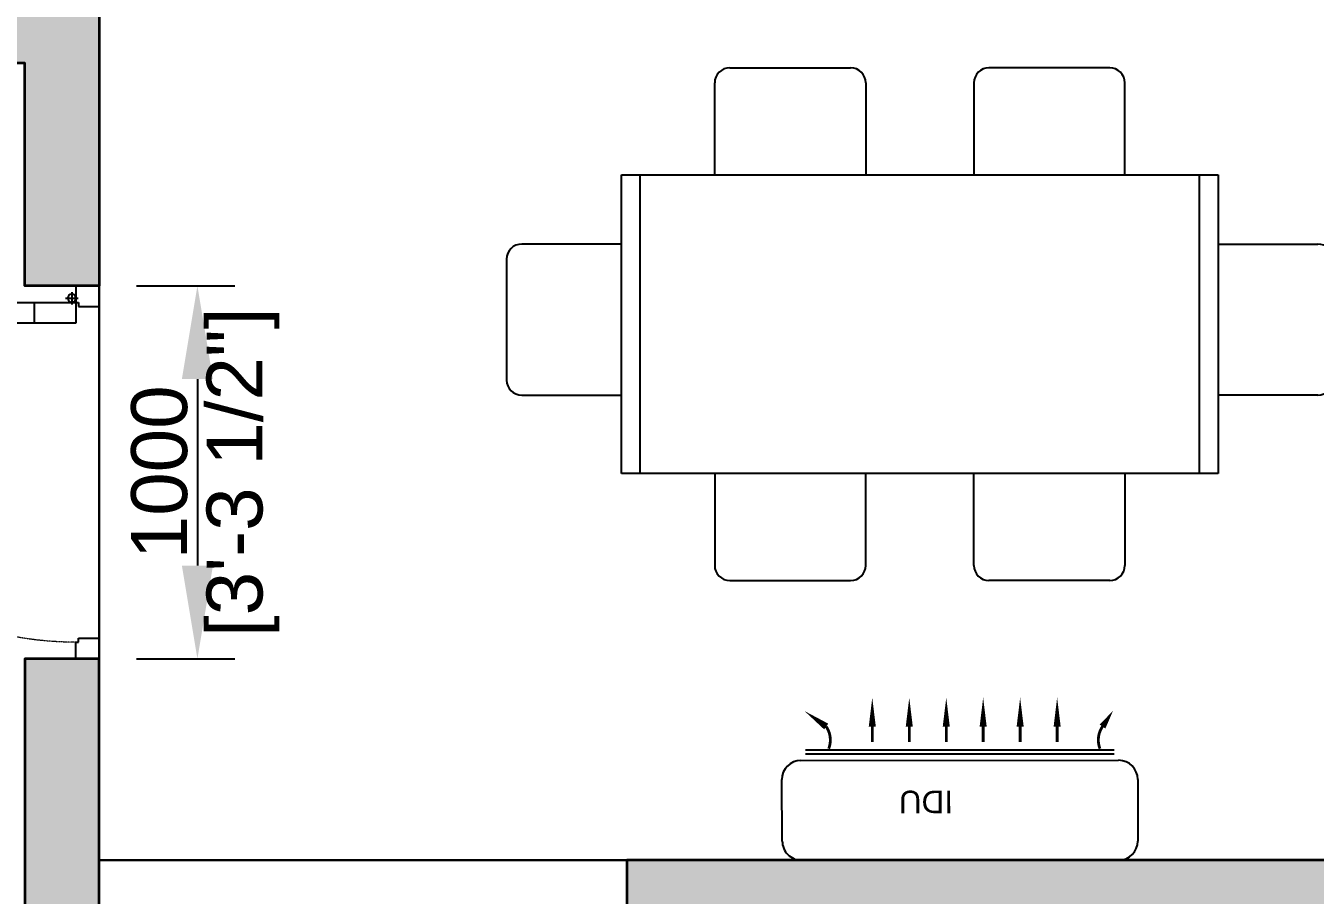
# Model space of a CAD drawing. Header units: millimetres. Extents: x 91566 to 131129, y 141753 to 207061.
# Drawn here: x 117764 to 121221, y 191308 to 193638 of the extents above; entities that cross this region are included whole.
import ezdxf
from ezdxf.enums import TextEntityAlignment as Align

# ---------------------------------------------------------------- set-up
doc = ezdxf.new("R2010")
doc.units = ezdxf.units.MM
doc.linetypes.add('3BHK  WEST_UN-2$0$DASHED', pattern=[0.75, 0.5, -0.25])
for name, color, linetype in [('A-Dimensions', 4, 'Continuous'), ('A-Door', 11, 'Continuous'), ('A-Door Line', 8, 'Continuous'), ('A-Elevation 10', 8, 'Continuous'), ('A-Furniture', 8, 'Continuous'), ('A-Hatch', 252, 'Continuous'), ('A-Room Boundary', 44, 'Continuous')]:
    doc.layers.add(name, color=color, linetype=linetype)
doc.layers.add('A-Wall', color=240, linetype='Continuous', lineweight=35)
doc.styles.add('3BHK  WEST_UN-2$0$AMISH', font='arial.ttf')
doc.styles.add('S', font='arial.ttf', dxfattribs={"height": 150})
doc.dimstyles.new('DIMSMALL', dxfattribs={"dimtxt": 150, "dimasz": 250, "dimexe": 100, "dimexo": 100, "dimgap": 25, "dimtad": 1, "dimdec": 0, "dimzin": 0, "dimdsep": 46, "dimtxsty": 'S', "dimcen": 0, "dimdle": 100, "dimclrd": 8, "dimclre": 8, "dimclrt": 256, "dimazin": 0, "dimtfac": 1, "dimtdec": 0, "dimtix": 1, "dimtmove": 0, "dimatfit": 3, "dimldrblk": '12_DatumFilled', "dimfxl": 1, "dimtolj": 1, "dimtzin": 0, "dimlwd": -1, "dimlwe": -1, "dimarcsym": 1})

# ---------------------------------------------------------------- blocks, each defined once
blk = doc.blocks.new('A$C81f2a20b')
at = {"layer": 'A-Furniture', "linetype": 'Continuous'}
for p, q in [((290.6, 1087.3), (614.6, 1087.3)), ((1309.4, 1087.3), (985.4, 1087.3)), ((250.1, 800), (250.1, 1046.8)), ((655.1, 1046.8), (655.1, 800)), ((944.9, 1046.8), (944.9, 800)), ((1349.9, 800), (1349.9, 1046.8)), ((0, 0), (0, 800)), ((0, 800), (1600, 800)), ((50, 0), (50, 800)), ((1550, 0), (1550, 800)), ((1600, 800), (1600, 0)), ((0, 614.7), (-267.2, 614.7)), ((1600, 614.7), (1867.2, 614.7)), ((-307.7, 574.2), (-307.7, 250.2)), ((1907.7, 574.2), (1907.7, 250.2)), ((-267.2, 209.7), (0, 209.7)), ((1867.2, 209.7), (1600, 209.7)), ((1600, 0), (0, 0)), ((250.1, 0), (250.1, -246.8)), ((655.1, -246.8), (655.1, 0)), ((944.9, -246.8), (944.9, 0)), ((1349.9, 0), (1349.9, -246.8)), ((290.6, -287.3), (614.6, -287.3)), ((1309.4, -287.3), (985.4, -287.3))]:
    blk.add_line(p, q, dxfattribs=at)
for centre, start, end in [((290.6, 1046.8), 90, 180), ((614.6, 1046.8), 0, 90), ((985.4, 1046.8), 90, 180), ((1309.4, 1046.8), 0, 90), ((-267.2, 574.2), 90, 180), ((1867.2, 574.2), 0, 90), ((-267.2, 250.2), 180, 270), ((1867.2, 250.2), 270, 0), ((290.6, -246.8), 180, 270), ((614.6, -246.8), 270, 0), ((985.4, -246.8), 180, 270), ((1309.4, -246.8), 270, 0)]:
    blk.add_arc(centre, 40.5, start, end, dxfattribs=at)
blk = doc.blocks.new('A$Ccfbdbe87')
at = {"layer": 'A-Door'}
for p, q in [((99.9, 973.1), (44.4, 973.1)), ((44.4, 973.1), (44.4, 62.5)), ((99.9, 62.5), (99.9, 973.1)), ((5.6, 895.4), (44.4, 895.4)), ((5.6, 895.4), (5.6, 806.5)), ((16.7, 806.5), (24.9, 895.4)), ((23.3, 878.7), (44.4, 878.7)), ((138.8, 895.4), (99.9, 895.4)), ((121, 878.7), (99.9, 878.7)), ((127.7, 806.5), (119.5, 895.4)), ((138.8, 895.4), (138.8, 806.5)), ((99.9, 862), (44.4, 862)), ((5.6, 806.5), (16.7, 806.5)), ((138.8, 806.5), (127.7, 806.5)), ((99.9, 173.5), (44.4, 173.5)), ((16.7, 73.6), (50, 73.6)), ((33.3, 90.2), (33.3, 56.9)), ((0, 0), (0, 62.5)), ((0, 62.5), (44.4, 62.5)), ((44.4, 62.5), (99.9, 62.5)), ((44.4, 62.5), (44.4, 55.5)), ((44.4, 55.5), (55.5, 55.5)), ((55.5, 55.5), (55.5, 0)), ((99.9, 62.5), (99.9, 62.5)), ((944.5, 55.5), (944.5, 0)), ((955.6, 55.5), (944.5, 55.5)), ((1000, 62.5), (955.6, 62.5)), ((955.6, 62.5), (955.6, 55.5)), ((1000, 0), (1000, 62.5)), ((55.5, 0), (0, 0)), ((944.5, 0), (1000, 0))]:
    blk.add_line(p, q, dxfattribs=at)
blk.add_circle((33.3, 73.6), 11.1, dxfattribs=at)
at = {"layer": 'A-Door', "linetype": '3BHK  WEST_UN-2$0$DASHED', "lineweight": 0}
blk.add_arc((41.8, 61.2), 913.8, 0.0822, 86.3506, dxfattribs=at)
blk = doc.blocks.new('3BHK  WEST_UN-2$0$WALL MOUNTED SPLIT AC')
for p, q in [((18067.15, -8077.46), (18073.71, -8077.46)), ((18064.01, -8112.84, 0), (18064, -8079.99, 0)), ((18064.41, -8112.84, 0), (18064.41, -8079.99, 0)), ((18065.12, -8113.34), (18065.11, -8079.5)), ((18075.75, -8079.5), (18075.75, -8113.29)), ((18073.72, -8115.33), (18067.16, -8115.38))]:
    blk.add_line(p, q)
at = {"elevation": 0}
for points in [[(18059.86, -8080.11, 0, 0.75, 0), (18061.51, -8081.22, 0.75, 0.75, 0)], [(18058.43, -8086.05, 0, 0.75, 0), (18061.52, -8086.05, 0.75, 0.75, 0)], [(18058.44, -8089.99, 0, 0.75, 0), (18061.52, -8089.99, 0.75, 0.75, 0)], [(18058.44, -8093.93, 0, 0.75, 0), (18061.52, -8093.93, 0.75, 0.75, 0)], [(18058.44, -8097.86, 0, 0.75, 0), (18061.52, -8097.86, 0.75, 0.75, 0)], [(18058.44, -8101.8, 0, 0.75, 0), (18061.52, -8101.8, 0.75, 0.75, 0)], [(18058.44, -8105.74, 0, 0.75, 0), (18061.52, -8105.74, 0.75, 0.75, 0)], [(18059.87, -8112.95, 0, 0.75, 0), (18061.51, -8110.65, 0.75, 0.75, 0)]]:
    blk.add_lwpolyline(points, format="xyseb", dxfattribs=at)
at = {"const_width": 0.3, "elevation": 0}
for points in [[(18061.51, -8081.22, 0.246742), (18063.87, -8081.49, -4.761831)], [(18061.51, -8110.65, -0.246742), (18063.87, -8110.38, 4.761831)]]:
    blk.add_lwpolyline(points, format="xyb", dxfattribs=at)
for points in [[(18061.52, -8086.05), (18063.17, -8086.05)], [(18061.52, -8089.99), (18063.17, -8089.99)], [(18061.52, -8093.93), (18063.17, -8093.93)], [(18061.52, -8097.86), (18063.17, -8097.86)], [(18061.52, -8101.8), (18063.17, -8101.8)], [(18061.52, -8105.74), (18063.17, -8105.74)]]:
    blk.add_lwpolyline(points, dxfattribs=at)
for centre, start, end in [((18067.15, -8079.5), 90.0082, 180.0082), ((18073.71, -8079.5), 0.0078, 90.0078), ((18067.16, -8113.34), 180.0082, 270.0082), ((18073.71, -8113.29), 270.0078, 0.0078)]:
    blk.add_arc(centre, 2.04, start, end)
at = {"layer": 'A-Elevation 10', "style": '3BHK  WEST_UN-2$0$AMISH'}
blk.add_attdef('IDU', text='', height=2.4, rotation=90.0082, dxfattribs=at).set_placement((17772.56, -7418.94, 0), align=Align.MIDDLE_CENTER)
blk = doc.blocks.new('Unit_2')
at = {"layer": 'A-Hatch', "linetype": 'Continuous'}
h = blk.add_hatch(color=256, dxfattribs=at)
h.dxf.hatch_style = 1
h.paths.add_polyline_path([(252.1, 9544.7), (4266.6, 9544.7), (4266.6, 9794.7), (250, 9794.7), (250, 14070.1), (817, 14070.1), (817, 14320.1), (0, 14320.1), (0, 9197), (252.1, 9197)])
h.paths.add_polyline_path([(6027, 13970.8), (6027, 14320.1), (4167, 14320.1), (4167, 14070.1), (5777, 14070.1), (5777, 13970.8)])
h.paths.add_polyline_path([(7687, 14320.1), (7437, 14320.1), (7437, 12653), (7687, 12653), (7687, 14070.1), (9364.7, 14070.1), (9364.7, 14320.1)])
h.paths.add_polyline_path([(5777, 13220.8), (5777, 9544.7), (7687, 9544.7), (7687, 9794.7), (6027, 9794.7), (6027, 13220.8)])
h.paths.add_polyline_path([(11114.6, 9794.7), (8686.6, 9794.7), (8686.6, 9544.7), (11364.6, 9544.7), (11364.6, 13220.1), (11114.6, 13220.1)])
h.paths.add_polyline_path([(11364.6, 5755), (8726.6, 5755), (8726.6, 5505), (11114.6, 5505), (11114.6, 0), (11364.6, 0)])
h.paths.add_polyline_path([(7625, 250), (7625, 3195), (5741, 3195), (5741, 2995), (7425, 2995), (7425, 250), (6799.5, 250), (6799.5, 0), (8075, 0), (8075, 250)])
h.paths.add_polyline_path([(4327, 1729.3), (4327, 3735), (4127, 3735), (4127, 1729.3)], flags=17)
h.paths.add_polyline_path([(250, 5532), (4327, 5532), (4327, 4735), (4127, 4735), (4127, 5332), (250, 5332), (250, 250), (3029.9, 250), (3029.9, 0), (0, 0), (0, 7997), (250, 7997)])
h.paths.add_polyline_path([(4129.9, 0), (6049.5, 0), (6049.5, 250), (5841, 250), (5841, 962.8), (5741, 962.8), (5741, 250), (4129.9, 250)])
at = {"layer": 'A-Door Line', "linetype": 'Continuous'}
blk.add_lwpolyline([(4327, 3735), (4327, 4735)], dxfattribs=at)
at = {"layer": 'A-Furniture', "linetype": 'Continuous'}
blk.add_lwpolyline([(5741, 3195), (4327, 3195)], dxfattribs=at)
at = {"layer": 'A-Room Boundary', "linetype": 'Continuous'}
blk.add_lwpolyline([(4327, 3195), (8726.6, 3195), (8726.6, 9544.7), (4327, 9544.7)], close=True, dxfattribs=at)
at = {"layer": 'A-Wall'}
for points in [[(250, 5532), (4327, 5532), (4327, 4735), (4127, 4735), (4127, 5332), (250, 5332), (250, 250), (3029.9, 250), (3029.9, 0), (0, 0), (0, 7997), (250, 7997)], [(4327, 1729.3), (4327, 3735), (4127, 3735), (4127, 1729.3)], [(7625, 250), (7625, 3195), (5741, 3195), (5741, 2995), (7425, 2995), (7425, 250), (6799.5, 250), (6799.5, 0), (8075, 0), (8075, 250)]]:
    blk.add_lwpolyline(points, close=True, dxfattribs=at)
at = {"layer": 'A-Door', "linetype": 'Continuous', "xscale": -1, "rotation": 90}
blk.add_blockref('A$Ccfbdbe87', (4327, 4735), dxfattribs=at)
at = {"layer": 'A-Elevation 10', "color": 2}
ref = blk.add_blockref('3BHK  WEST_UN-2$0$WALL MOUNTED SPLIT AC', (210438.9, 458201.8), dxfattribs=dict(at, xscale=25.17221723757713, yscale=25.17221723757713, zscale=25.17221723757713, rotation=270))
ref.add_attrib('IDU', 'IDU', dxfattribs={"layer": 'A-Furniture', "height": 60.41, "rotation": 180.0082, "style": '3BHK  WEST_UN-2$0$AMISH'}).set_placement((6543.4, 3351.2, 0), align=Align.MIDDLE_CENTER)
at = {"layer": 'A-Furniture', "linetype": 'Continuous'}
blk.add_blockref('A$C81f2a20b', (5726.8, 4232.1), dxfattribs=at)
blk = doc.blocks.new('*D224')
at = {"layer": 'A-Dimensions', "color": 8, "transparency": 16777216}
for p, q in [((118060.6, 192941.3), (118323.7, 192941.3)), ((118223.7, 192691.3), (118223.7, 192191.3)), ((118060.6, 191941.3), (118323.7, 191941.3))]:
    blk.add_line(p, q, dxfattribs=at)
for points in [[(118182, 192691.3), (118265.3, 192691.3), (118223.7, 192941.3)], [(118182, 192191.3), (118265.3, 192191.3), (118223.7, 191941.3)]]:
    blk.add_solid(points, dxfattribs=at)
at = {"layer": 'Defpoints', "color": 0, "transparency": 16777216}
for p in [(117960.6, 192941.3), (117960.6, 191941.3), (118223.7, 191941.3)]:
    blk.add_point(p, dxfattribs=at)
at = {"layer": 'A-Dimensions', "lineweight": 30, "transparency": 16777216, "char_height": 150, "attachment_point": 5, "rotation": 90, "style": 'S'}
for s, insert in [('\\A1;[3\'-3 1/2"]', (118345.8, 192441.3)), ('\\A1;1000', (118122.1, 192441.3))]:
    blk.add_mtext(s, dxfattribs=dict(at, insert=insert))
blk = doc.blocks.new('12_DatumFilled')
at = {"color": 8, "linetype": 'ByBlock'}
blk.add_solid([(0, 0.577), (-1, 0), (0, -0.577)], dxfattribs=at)

msp = doc.modelspace()

# ---------------------------------------------------------------- block references
at = {"linetype": 'Continuous'}
msp.add_blockref('Unit_2', (113633.6, 188206.3), dxfattribs=at)

# ---------------------------------------------------------------- next in the draw order: dimensions: what is measured, and where the dimension line sits
at = {"layer": 'A-Dimensions', "lineweight": 30}
dim = msp.add_linear_dim(base=(118223.7, 191941.3), p1=(117960.6, 192941.3), p2=(117960.6, 191941.3), angle=90, dimstyle='DIMSMALL', override={"dimpost": '\\X'}, dxfattribs=at)
dim.commit()
dim.dimension.update_dxf_attribs({"geometry": '*D224', "text_midpoint": (118223.7, 192441.3)})

doc.saveas('drawing.dxf')
